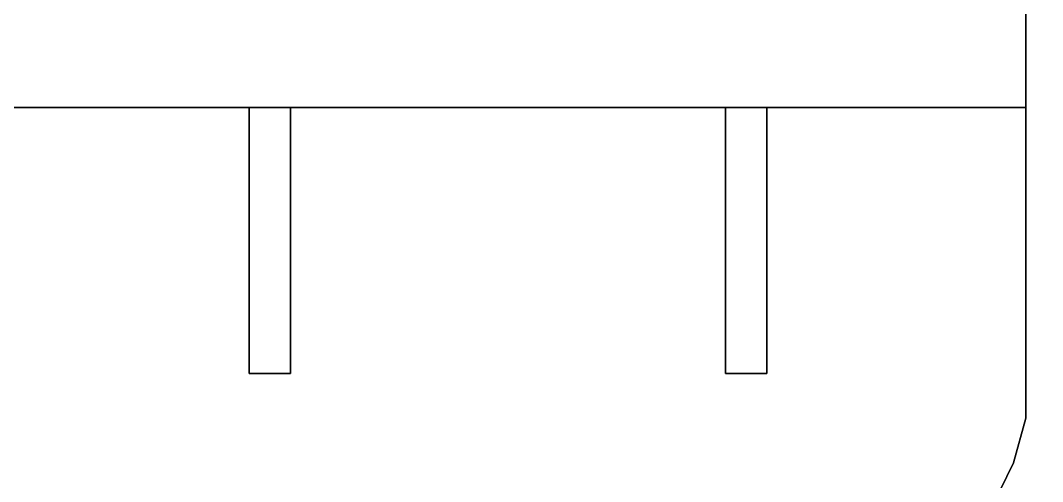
# Model space of a CAD drawing. Extents: x 0 to 5507, y -6518 to 0.
# Drawn here: x 1516 to 2503, y -4315 to -3870 of the extents above; entities that cross this region are included whole.
import ezdxf

# ---------------------------------------------------------------- set-up
doc = ezdxf.new("R2010")
doc.units = 0
for name, color, linetype in [('LAYER0', 7, 'CONTINUOUS'), ('LAYER1', 7, 'CONTINUOUS'), ('LAYER526', 7, 'CONTINUOUS'), ('LAYER530', 7, 'CONTINUOUS'), ('LAYER531', 7, 'CONTINUOUS'), ('LAYER600', 45, 'CONTINUOUS')]:
    doc.layers.add(name, color=color, linetype=linetype)

msp = doc.modelspace()

# ---------------------------------------------------------------- linework, layer by layer
at = {"layer": 'LAYER0', "invisible_edges": 1}
for points in [[(5507, 0), (0, -6518), (0, 0), (5507, 0)], [(5507, -6518, 5), (0, 0, 5), (0, -6518, 5), (5507, -6518, 5)], [(0, 0, 5), (5507, -6518, 5), (5507, 0, 5), (0, 0, 5)], [(0, -6518), (5507, 0), (5507, -6518), (0, -6518)]]:
    msp.add_3dface(points, dxfattribs=at)
at = {"layer": 'LAYER526', "invisible_edges": 1}
for points in [[(2487, -3849, 5), (150, -3954, 5), (150, -3849, 5), (2487, -3849, 5)], [(150, -3954, 5), (2487, -3849, 5), (2487, -3954, 5), (150, -3954, 5)], [(2487, -3954, 732), (150, -3849, 732), (150, -3954, 732), (2487, -3954, 732)], [(150, -3849, 732), (2487, -3954, 732), (2487, -3849, 732), (150, -3849, 732)], [(2487, -3849, 5), (2487, -3954, 732), (2487, -3954, 5), (2487, -3849, 5)], [(2487, -3954, 732), (2487, -3849, 5), (2487, -3849, 732), (2487, -3954, 732)], [(2487, -3954, 732), (150, -3954, 5), (2487, -3954, 5), (2487, -3954, 732)], [(150, -3954, 5), (2487, -3954, 732), (150, -3954, 732), (150, -3954, 5)]]:
    msp.add_3dface(points, dxfattribs=at)
at = {"layer": 'LAYER530', "invisible_edges": 1}
for points in [[(1777, -3954, 687), (1737, -3954, 647), (1737, -3954, 687), (1777, -3954, 687)], [(1737, -3954, 647), (1777, -3954, 687), (1777, -3954, 647), (1737, -3954, 647)], [(1737, -4211, 687), (1737, -3954, 647), (1737, -4211, 647), (1737, -4211, 687)], [(1737, -3954, 647), (1737, -4211, 687), (1737, -3954, 687), (1737, -3954, 647)], [(1777, -4211, 647), (1737, -3954, 647), (1777, -3954, 647), (1777, -4211, 647)], [(1737, -3954, 647), (1777, -4211, 647), (1737, -4211, 647), (1737, -3954, 647)], [(1737, -4211, 687), (1777, -3954, 687), (1737, -3954, 687), (1737, -4211, 687)], [(1777, -3954, 687), (1737, -4211, 687), (1777, -4211, 687), (1777, -3954, 687)], [(1777, -3954, 687), (1777, -4211, 647), (1777, -3954, 647), (1777, -3954, 687)], [(1777, -4211, 647), (1777, -3954, 687), (1777, -4211, 687), (1777, -4211, 647)], [(1777, -4211, 647), (1737, -4211, 687), (1737, -4211, 647), (1777, -4211, 647)], [(1737, -4211, 687), (1777, -4211, 647), (1777, -4211, 687), (1737, -4211, 687)]]:
    msp.add_3dface(points, dxfattribs=at)
at = {"layer": 'LAYER531', "invisible_edges": 1}
for points in [[(2237, -3954, 687), (2197, -3954, 647), (2197, -3954, 687), (2237, -3954, 687)], [(2197, -3954, 647), (2237, -3954, 687), (2237, -3954, 647), (2197, -3954, 647)], [(2197, -4211, 687), (2197, -3954, 647), (2197, -4211, 647), (2197, -4211, 687)], [(2197, -3954, 647), (2197, -4211, 687), (2197, -3954, 687), (2197, -3954, 647)], [(2237, -4211, 647), (2197, -3954, 647), (2237, -3954, 647), (2237, -4211, 647)], [(2197, -3954, 647), (2237, -4211, 647), (2197, -4211, 647), (2197, -3954, 647)], [(2197, -4211, 687), (2237, -3954, 687), (2197, -3954, 687), (2197, -4211, 687)], [(2237, -3954, 687), (2197, -4211, 687), (2237, -4211, 687), (2237, -3954, 687)], [(2237, -3954, 687), (2237, -4211, 647), (2237, -3954, 647), (2237, -3954, 687)], [(2237, -4211, 647), (2237, -3954, 687), (2237, -4211, 687), (2237, -4211, 647)], [(2237, -4211, 647), (2197, -4211, 687), (2197, -4211, 647), (2237, -4211, 647)], [(2197, -4211, 687), (2237, -4211, 647), (2237, -4211, 687), (2197, -4211, 687)]]:
    msp.add_3dface(points, dxfattribs=at)
at = {"layer": 'LAYER600'}
for points, invisible_edges in [([(2487, -3954, 687), (22.5898, -4234.9, 687), (17.9998, -4209, 687), (2487, -3954, 687)], 5), ([(2487, -3954, 687), (17.9998, -4209, 687), (149.9998, -3954, 687), (2487, -3954, 687)], 3), ([(22.5898, -4234.9, 712), (2487, -3954, 712), (17.9998, -4209, 712), (22.5898, -4234.9, 712)], 3), ([(17.9998, -4209, 712), (2487, -3954, 712), (149.9998, -3954, 712), (17.9998, -4209, 712)], 5), ([(2487, -4254, 687), (22.5898, -4234.9, 687), (2487, -3954, 687), (2487, -4254, 687)], 3), ([(22.5898, -4234.9, 712), (2487, -4254, 712), (2487, -3954, 712), (22.5898, -4234.9, 712)], 5), ([(149.9998, -3954, 687), (2487, -3954, 712), (2487, -3954, 687), (149.9998, -3954, 687)], 1), ([(2487, -3954, 712), (149.9998, -3954, 687), (149.9998, -3954, 712), (2487, -3954, 712)], 1), ([(2487, -3954, 712), (2487, -4254, 687), (2487, -3954, 687), (2487, -3954, 712)], 1), ([(2487, -4254, 687), (2487, -3954, 712), (2487, -4254, 712), (2487, -4254, 687)], 1), ([(2487, -4254, 687), (32.9998, -4259.06, 687), (22.5898, -4234.9, 687), (2487, -4254, 687)], 5), ([(32.9998, -4259.06, 712), (2487, -4254, 712), (22.5898, -4234.9, 712), (32.9998, -4259.06, 712)], 3), ([(2487, -4254, 687), (48.6798, -4280.19, 687), (32.9998, -4259.06, 687), (2487, -4254, 687)], 5), ([(48.6798, -4280.19, 712), (2487, -4254, 712), (32.9998, -4259.06, 712), (48.6798, -4280.19, 712)], 3), ([(2475.24, -4297.14, 687), (48.6798, -4280.19, 687), (2487, -4254, 687), (2475.24, -4297.14, 687)], 3), ([(48.6798, -4280.19, 712), (2475.24, -4297.14, 712), (2487, -4254, 712), (48.6798, -4280.19, 712)], 5), ([(2475.24, -4297.14, 687), (68.7798, -4297.16, 687), (48.6798, -4280.19, 687), (2475.24, -4297.14, 687)], 5), ([(68.7798, -4297.16, 712), (2475.24, -4297.14, 712), (48.6798, -4280.19, 712), (68.7798, -4297.16, 712)], 3), ([(2475.24, -4297.14, 687), (92.2398, -4309.07, 687), (68.7798, -4297.16, 687), (2475.24, -4297.14, 687)], 5), ([(92.2398, -4309.07, 712), (2475.24, -4297.14, 712), (68.7798, -4297.16, 712), (92.2398, -4309.07, 712)], 3), ([(2475.24, -4297.14, 687), (117.7998, -4315.28, 687), (92.2398, -4309.07, 687), (2475.24, -4297.14, 687)], 5), ([(117.7998, -4315.28, 712), (2475.24, -4297.14, 712), (92.2398, -4309.07, 712), (117.7998, -4315.28, 712)], 3), ([(2455.56, -4337.29, 687), (117.7998, -4315.28, 687), (2475.24, -4297.14, 687), (2455.56, -4337.29, 687)], 3), ([(117.7998, -4315.28, 712), (2455.56, -4337.29, 712), (2475.24, -4297.14, 712), (117.7998, -4315.28, 712)], 5)]:
    msp.add_3dface(points, dxfattribs=dict(at, invisible_edges=invisible_edges))

# ---------------------------------------------------------------- meshes
at = {"layer": 'LAYER1'}
mesh = msp.add_polymesh((3, 2), dxfattribs=at)
for k, corner in enumerate([(3052, -1518, 2340), (1039, -1518, 2340), (3052, -6518, 2340), (3052, -1518, 2340), (3202, -6518, 2340), (3202, -1368, 2340)]):
    mesh.set_mesh_vertex(divmod(k, 2), corner)
at = {"layer": 'LAYER600'}
mesh = msp.add_polymesh((2, 9), dxfattribs=at)
for k, corner in enumerate([(2487, -4254, 687), (2475.244, -4297.139, 687), (2455.563, -4337.287, 687), (2428.663, -4373.003, 687), (2395.511, -4403.005, 687), (2357.295, -4426.216, 687), (2315.387, -4441.803, 687), (2271.292, -4449.208, 687), (2226.592, -4448.163, 687), (2487, -4254, 712), (2475.244, -4297.139, 712), (2455.563, -4337.287, 712), (2428.663, -4373.003, 712), (2395.511, -4403.005, 712), (2357.295, -4426.216, 712), (2315.387, -4441.803, 712), (2271.292, -4449.208, 712), (2226.592, -4448.163, 712)]):
    mesh.set_mesh_vertex(divmod(k, 9), corner)

doc.saveas('drawing.dxf')
